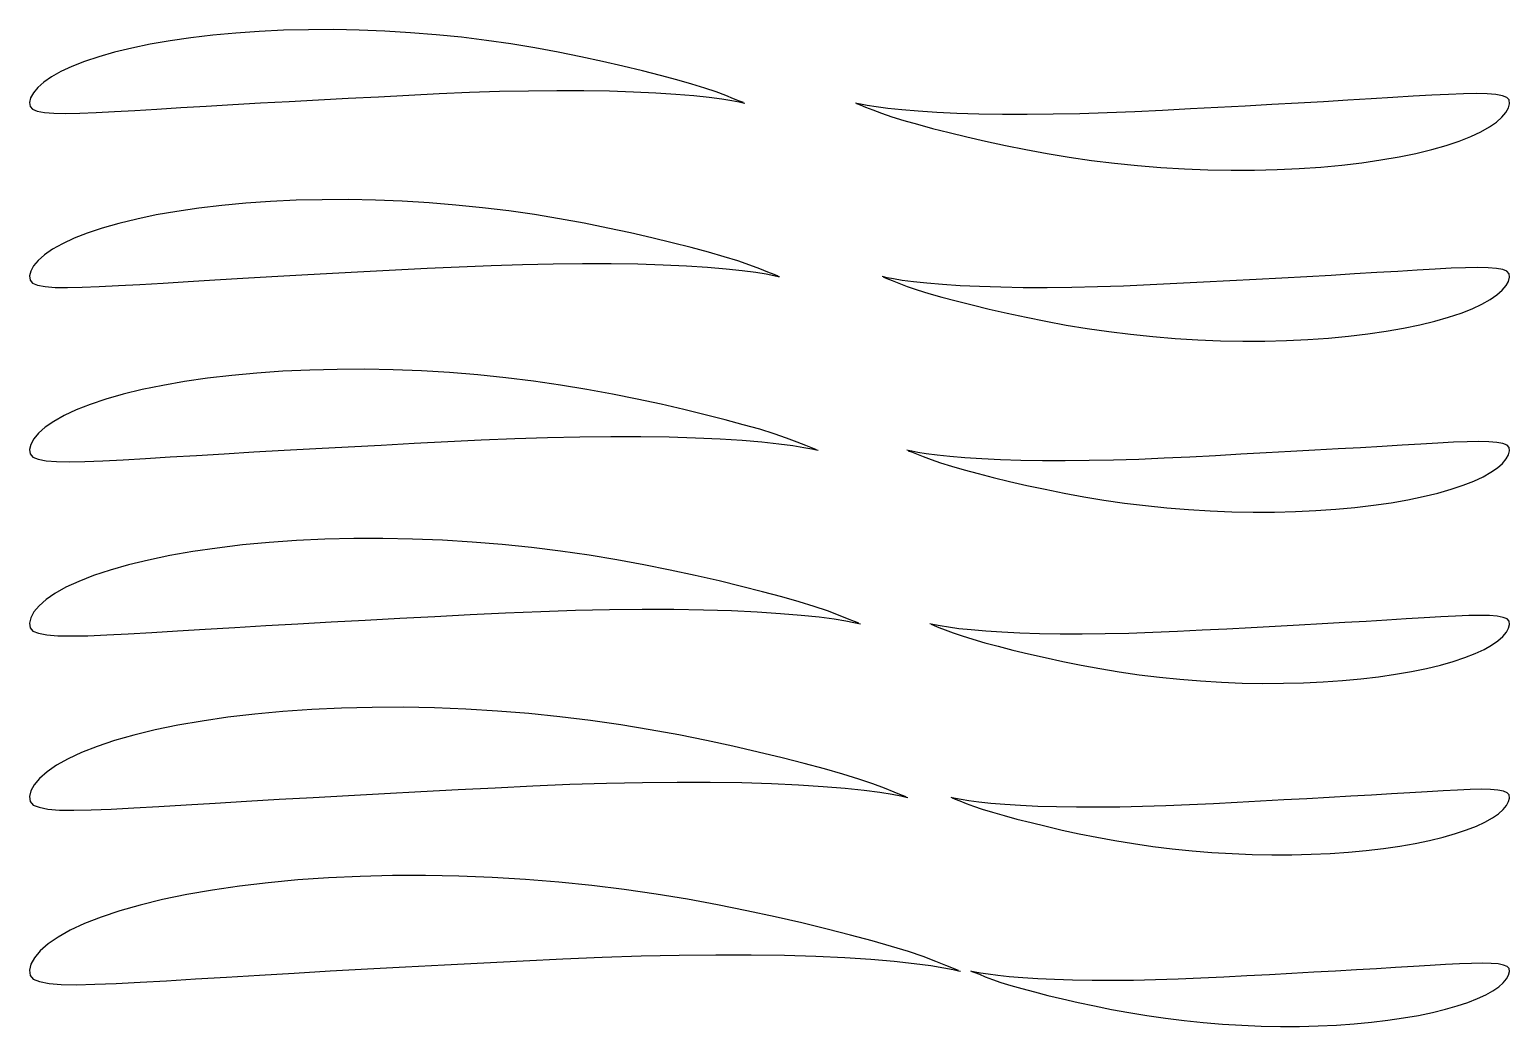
# Model space of a CAD drawing. Header units: metres. Extents: x 0 to 0.0778, y -0.0004 to 0.0688.
# Drawn here: x 0.02673 to 0.05103, y 0.01619 to 0.03255 of the extents above; entities that cross this region are included whole.
import ezdxf

# ---------------------------------------------------------------- set-up
doc = ezdxf.new("R2010")
doc.units = ezdxf.units.M

msp = doc.modelspace()

# ---------------------------------------------------------------- linework, layer by layer
at = {"color": 2}
for p, q in [((0.029034, 0.03237), (0.02871, 0.032314)), ((0.029377, 0.03242), (0.029034, 0.03237)), ((0.029737, 0.032463), (0.029377, 0.03242)), ((0.030112, 0.032498), (0.029737, 0.032463)), ((0.0305, 0.032525), (0.030112, 0.032498)), ((0.030899, 0.032543), (0.0305, 0.032525)), ((0.031307, 0.032553), (0.030899, 0.032543)), ((0.031721, 0.032554), (0.031307, 0.032553)), ((0.03214, 0.032546), (0.031721, 0.032554)), ((0.032561, 0.03253), (0.03214, 0.032546)), ((0.032983, 0.032504), (0.032561, 0.03253)), ((0.033403, 0.03247), (0.032983, 0.032504)), ((0.033819, 0.032428), (0.033403, 0.03247)), ((0.034229, 0.032377), (0.033819, 0.032428)), ((0.034632, 0.032319), (0.034229, 0.032377)), ((0.035025, 0.032255), (0.034632, 0.032319)), ((0.027865, 0.032109), (0.027631, 0.032031)), ((0.028124, 0.032182), (0.027865, 0.032109)), ((0.028406, 0.032251), (0.028124, 0.032182)), ((0.02871, 0.032314), (0.028406, 0.032251)), ((0.035407, 0.032184), (0.035025, 0.032255)), ((0.035777, 0.032109), (0.035407, 0.032184)), ((0.036133, 0.032032), (0.035777, 0.032109)), ((0.027241, 0.031865), (0.027087, 0.031778)), ((0.027423, 0.031949), (0.027241, 0.031865)), ((0.027631, 0.032031), (0.027423, 0.031949)), ((0.036471, 0.031955), (0.036133, 0.032032)), ((0.036789, 0.031878), (0.036471, 0.031955)), ((0.037085, 0.031803), (0.036789, 0.031878)), ((0.026862, 0.031603), (0.02679, 0.031517)), ((0.02696, 0.031691), (0.026862, 0.031603)), ((0.027087, 0.031778), (0.02696, 0.031691)), ((0.037356, 0.03173), (0.037085, 0.031803)), ((0.0376, 0.03166), (0.037356, 0.03173)), ((0.037815, 0.031594), (0.0376, 0.03166)), ((0.038001, 0.031531), (0.037815, 0.031594)), ((0.026745, 0.031436), (0.026728, 0.03136)), ((0.026728, 0.03136), (0.026735, 0.031294)), ((0.02679, 0.031517), (0.026745, 0.031436)), ((0.030064, 0.031324), (0.03052, 0.03135)), ((0.03052, 0.03135), (0.03099, 0.031376)), ((0.03099, 0.031376), (0.031471, 0.031401)), ((0.031471, 0.031401), (0.031961, 0.031427)), ((0.031961, 0.031427), (0.032456, 0.031453)), ((0.032456, 0.031453), (0.032954, 0.03148)), ((0.032954, 0.03148), (0.033454, 0.031504)), ((0.033454, 0.031504), (0.033952, 0.031525)), ((0.033952, 0.031525), (0.034442, 0.031541)), ((0.034442, 0.031541), (0.034922, 0.031551)), ((0.034922, 0.031551), (0.035385, 0.031555)), ((0.035385, 0.031555), (0.03583, 0.031554)), ((0.03583, 0.031554), (0.036251, 0.031548)), ((0.036251, 0.031548), (0.036646, 0.031535)), ((0.036646, 0.031535), (0.03701, 0.031518)), ((0.03701, 0.031518), (0.037339, 0.031497)), ((0.037339, 0.031497), (0.037632, 0.031473)), ((0.037632, 0.031473), (0.037885, 0.031446)), ((0.037885, 0.031446), (0.038095, 0.031418)), ((0.038157, 0.031471), (0.038001, 0.031531)), ((0.038095, 0.031418), (0.03826, 0.031391)), ((0.038286, 0.03142), (0.038157, 0.031471)), ((0.03826, 0.031391), (0.038376, 0.031369)), ((0.038384, 0.03138), (0.038286, 0.03142)), ((0.038376, 0.031369), (0.038446, 0.031354)), ((0.038447, 0.031356), (0.038384, 0.03138)), ((0.038446, 0.031354), (0.038469, 0.031349)), ((0.040308, 0.031344), (0.040287, 0.031349)), ((0.040372, 0.03133), (0.040308, 0.031344)), ((0.047557, 0.031347), (0.047127, 0.031324)), ((0.047974, 0.031371), (0.047557, 0.031347)), ((0.048374, 0.031395), (0.047974, 0.031371)), ((0.048754, 0.031418), (0.048374, 0.031395)), ((0.049112, 0.03144), (0.048754, 0.031418)), ((0.049446, 0.03146), (0.049112, 0.03144)), ((0.049751, 0.031477), (0.049446, 0.03146)), ((0.050028, 0.031491), (0.049751, 0.031477)), ((0.050272, 0.031501), (0.050028, 0.031491)), ((0.050483, 0.031505), (0.050272, 0.031501)), ((0.050659, 0.031502), (0.050483, 0.031505)), ((0.050801, 0.03149), (0.050659, 0.031502)), ((0.05091, 0.031469), (0.050801, 0.03149)), ((0.050983, 0.031441), (0.05091, 0.031469)), ((0.051019, 0.031399), (0.050983, 0.031441)), ((0.051025, 0.031338), (0.051019, 0.031399)), ((0.026735, 0.031294), (0.026774, 0.031248)), ((0.026774, 0.031248), (0.026854, 0.031217)), ((0.026854, 0.031217), (0.026973, 0.031194)), ((0.026973, 0.031194), (0.027128, 0.031181)), ((0.027128, 0.031181), (0.027321, 0.031177)), ((0.027321, 0.031177), (0.027551, 0.031182)), ((0.027551, 0.031182), (0.027819, 0.031192)), ((0.027819, 0.031192), (0.028121, 0.031208)), ((0.028121, 0.031208), (0.028455, 0.031227)), ((0.028455, 0.031227), (0.028819, 0.031249)), ((0.028819, 0.031249), (0.029211, 0.031273)), ((0.029211, 0.031273), (0.029627, 0.031298)), ((0.029627, 0.031298), (0.030064, 0.031324)), ((0.040307, 0.031342), (0.040365, 0.031319)), ((0.040365, 0.031319), (0.040455, 0.031283)), ((0.040479, 0.03131), (0.040372, 0.03133)), ((0.040455, 0.031283), (0.040572, 0.031236)), ((0.040629, 0.031285), (0.040479, 0.03131)), ((0.040572, 0.031236), (0.040716, 0.031182)), ((0.040821, 0.03126), (0.040629, 0.031285)), ((0.040716, 0.031182), (0.040885, 0.031124)), ((0.041052, 0.031235), (0.040821, 0.03126)), ((0.040885, 0.031124), (0.041082, 0.031064)), ((0.04132, 0.031213), (0.041052, 0.031235)), ((0.041622, 0.031193), (0.04132, 0.031213)), ((0.041955, 0.031178), (0.041622, 0.031193)), ((0.042316, 0.031167), (0.041955, 0.031178)), ((0.042701, 0.031161), (0.042316, 0.031167)), ((0.043107, 0.03116), (0.042701, 0.031161)), ((0.043532, 0.031164), (0.043107, 0.03116)), ((0.04397, 0.031173), (0.043532, 0.031164)), ((0.044419, 0.031187), (0.04397, 0.031173)), ((0.044874, 0.031206), (0.044419, 0.031187)), ((0.045331, 0.031229), (0.044874, 0.031206)), ((0.045787, 0.031253), (0.045331, 0.031229)), ((0.046239, 0.031277), (0.045787, 0.031253)), ((0.046687, 0.0313), (0.046239, 0.031277)), ((0.047127, 0.031324), (0.046687, 0.0313)), ((0.050813, 0.031035), (0.050903, 0.031115)), ((0.050903, 0.031115), (0.050969, 0.031194)), ((0.050969, 0.031194), (0.051009, 0.031269)), ((0.051009, 0.031269), (0.051025, 0.031338)), ((0.041082, 0.031064), (0.041305, 0.031)), ((0.041305, 0.031), (0.041553, 0.030933)), ((0.041553, 0.030933), (0.041824, 0.030864)), ((0.041824, 0.030864), (0.042115, 0.030794)), ((0.05039, 0.030799), (0.050556, 0.030876)), ((0.050556, 0.030876), (0.050697, 0.030956)), ((0.050697, 0.030956), (0.050813, 0.031035)), ((0.042115, 0.030794), (0.042424, 0.030723)), ((0.042424, 0.030723), (0.042749, 0.030653)), ((0.042749, 0.030653), (0.043087, 0.030585)), ((0.049749, 0.030586), (0.049985, 0.030653)), ((0.049985, 0.030653), (0.050199, 0.030725)), ((0.050199, 0.030725), (0.05039, 0.030799)), ((0.043087, 0.030585), (0.043437, 0.03052)), ((0.043437, 0.03052), (0.043796, 0.030461)), ((0.043796, 0.030461), (0.044165, 0.030408)), ((0.044165, 0.030408), (0.04454, 0.030362)), ((0.048602, 0.030368), (0.048916, 0.030414)), ((0.048916, 0.030414), (0.049213, 0.030466)), ((0.049213, 0.030466), (0.049491, 0.030523)), ((0.049491, 0.030523), (0.049749, 0.030586)), ((0.04454, 0.030362), (0.04492, 0.030323)), ((0.04492, 0.030323), (0.045304, 0.030292)), ((0.045304, 0.030292), (0.04569, 0.030268)), ((0.04569, 0.030268), (0.046076, 0.030253)), ((0.046076, 0.030253), (0.046459, 0.030246)), ((0.046459, 0.030246), (0.046838, 0.030247)), ((0.046838, 0.030247), (0.04721, 0.030256)), ((0.04721, 0.030256), (0.047575, 0.030273)), ((0.047575, 0.030273), (0.04793, 0.030297)), ((0.04793, 0.030297), (0.048273, 0.030329)), ((0.048273, 0.030329), (0.048602, 0.030368)), ((0.029884, 0.029668), (0.029507, 0.029623)), ((0.030278, 0.029704), (0.029884, 0.029668)), ((0.030685, 0.029732), (0.030278, 0.029704)), ((0.031103, 0.029752), (0.030685, 0.029732)), ((0.031531, 0.029762), (0.031103, 0.029752)), ((0.031965, 0.029763), (0.031531, 0.029762)), ((0.032405, 0.029755), (0.031965, 0.029763)), ((0.032847, 0.029738), (0.032405, 0.029755)), ((0.033289, 0.029711), (0.032847, 0.029738)), ((0.033729, 0.029675), (0.033289, 0.029711)), ((0.034166, 0.029631), (0.033729, 0.029675)), ((0.028488, 0.029445), (0.028192, 0.029373)), ((0.028807, 0.029511), (0.028488, 0.029445)), ((0.029147, 0.02957), (0.028807, 0.029511)), ((0.029507, 0.029623), (0.029147, 0.02957)), ((0.034596, 0.029578), (0.034166, 0.029631)), ((0.035018, 0.029517), (0.034596, 0.029578)), ((0.035431, 0.029449), (0.035018, 0.029517)), ((0.035831, 0.029375), (0.035431, 0.029449)), ((0.027675, 0.029214), (0.027457, 0.029129)), ((0.027921, 0.029296), (0.027675, 0.029214)), ((0.028192, 0.029373), (0.027921, 0.029296)), ((0.03622, 0.029296), (0.035831, 0.029375)), ((0.036592, 0.029216), (0.03622, 0.029296)), ((0.036947, 0.029135), (0.036592, 0.029216)), ((0.027105, 0.028949), (0.026972, 0.028858)), ((0.027267, 0.02904), (0.027105, 0.028949)), ((0.027457, 0.029129), (0.027267, 0.02904)), ((0.037281, 0.029054), (0.036947, 0.029135)), ((0.037591, 0.028975), (0.037281, 0.029054)), ((0.037875, 0.028899), (0.037591, 0.028975)), ((0.026793, 0.028675), (0.026746, 0.02859)), ((0.026868, 0.028766), (0.026793, 0.028675)), ((0.026972, 0.028858), (0.026868, 0.028766)), ((0.033783, 0.028662), (0.034305, 0.028684)), ((0.034305, 0.028684), (0.034819, 0.0287)), ((0.034819, 0.0287), (0.035322, 0.028711)), ((0.035322, 0.028711), (0.035808, 0.028716)), ((0.035808, 0.028716), (0.036275, 0.028714)), ((0.036275, 0.028714), (0.036717, 0.028707)), ((0.036717, 0.028707), (0.03713, 0.028695)), ((0.03713, 0.028695), (0.037512, 0.028677)), ((0.037512, 0.028677), (0.037858, 0.028655)), ((0.038131, 0.028826), (0.037875, 0.028899)), ((0.038357, 0.028756), (0.038131, 0.028826)), ((0.038551, 0.02869), (0.038357, 0.028756)), ((0.038716, 0.028628), (0.038551, 0.02869)), ((0.026746, 0.02859), (0.026728, 0.02851)), ((0.026728, 0.02851), (0.026735, 0.028441)), ((0.026735, 0.028441), (0.026776, 0.028393)), ((0.029332, 0.028419), (0.029769, 0.028446)), ((0.029769, 0.028446), (0.030227, 0.028473)), ((0.030227, 0.028473), (0.030705, 0.0285)), ((0.030705, 0.0285), (0.031198, 0.028527)), ((0.031198, 0.028527), (0.031703, 0.028554)), ((0.031703, 0.028554), (0.032217, 0.028581)), ((0.032217, 0.028581), (0.032736, 0.028609)), ((0.032736, 0.028609), (0.033258, 0.028636)), ((0.033258, 0.028636), (0.033783, 0.028662)), ((0.037858, 0.028655), (0.038165, 0.028629)), ((0.038165, 0.028629), (0.03843, 0.028601)), ((0.03843, 0.028601), (0.038651, 0.028571)), ((0.038651, 0.028571), (0.038823, 0.028543)), ((0.038851, 0.028573), (0.038716, 0.028628)), ((0.038823, 0.028543), (0.038946, 0.02852)), ((0.038954, 0.028532), (0.038851, 0.028573)), ((0.038946, 0.02852), (0.039019, 0.028504)), ((0.03902, 0.028507), (0.038954, 0.028532)), ((0.039019, 0.028504), (0.039043, 0.028499)), ((0.040748, 0.028494), (0.040728, 0.028499)), ((0.040747, 0.028492), (0.040803, 0.028471)), ((0.040809, 0.028481), (0.040748, 0.028494)), ((0.040803, 0.028471), (0.040889, 0.028436)), ((0.040912, 0.028462), (0.040809, 0.028481)), ((0.040889, 0.028436), (0.041001, 0.028391)), ((0.041056, 0.028438), (0.040912, 0.028462)), ((0.04124, 0.028413), (0.041056, 0.028438)), ((0.046436, 0.02843), (0.046002, 0.028407)), ((0.046865, 0.028452), (0.046436, 0.02843)), ((0.047287, 0.028475), (0.046865, 0.028452)), ((0.0477, 0.028498), (0.047287, 0.028475)), ((0.048099, 0.02852), (0.0477, 0.028498)), ((0.048483, 0.028543), (0.048099, 0.02852)), ((0.048848, 0.028565), (0.048483, 0.028543)), ((0.049191, 0.028586), (0.048848, 0.028565)), ((0.049511, 0.028605), (0.049191, 0.028586)), ((0.049804, 0.028622), (0.049511, 0.028605)), ((0.050069, 0.028636), (0.049804, 0.028622)), ((0.050303, 0.028645), (0.050069, 0.028636)), ((0.050505, 0.028649), (0.050303, 0.028645)), ((0.050674, 0.028646), (0.050505, 0.028649)), ((0.050811, 0.028634), (0.050674, 0.028646)), ((0.050915, 0.028614), (0.050811, 0.028634)), ((0.050985, 0.028587), (0.050915, 0.028614)), ((0.051019, 0.028547), (0.050985, 0.028587)), ((0.05101, 0.028422), (0.051025, 0.028489)), ((0.051025, 0.028489), (0.051019, 0.028547)), ((0.026776, 0.028393), (0.02686, 0.028361)), ((0.02686, 0.028361), (0.026985, 0.028337)), ((0.026985, 0.028337), (0.027147, 0.028323)), ((0.027147, 0.028323), (0.02735, 0.028319)), ((0.02735, 0.028319), (0.027592, 0.028324)), ((0.027592, 0.028324), (0.027872, 0.028335)), ((0.027872, 0.028335), (0.028189, 0.028351)), ((0.028189, 0.028351), (0.028539, 0.028371)), ((0.028539, 0.028371), (0.028922, 0.028394)), ((0.028922, 0.028394), (0.029332, 0.028419)), ((0.041001, 0.028391), (0.041139, 0.028339)), ((0.041139, 0.028339), (0.041302, 0.028283)), ((0.041462, 0.02839), (0.04124, 0.028413)), ((0.041302, 0.028283), (0.04149, 0.028225)), ((0.041719, 0.028368), (0.041462, 0.02839)), ((0.04149, 0.028225), (0.041704, 0.028164)), ((0.042008, 0.02835), (0.041719, 0.028368)), ((0.042327, 0.028335), (0.042008, 0.02835)), ((0.042673, 0.028324), (0.042327, 0.028335)), ((0.043043, 0.028318), (0.042673, 0.028324)), ((0.043433, 0.028317), (0.043043, 0.028318)), ((0.043839, 0.028321), (0.043433, 0.028317)), ((0.04426, 0.02833), (0.043839, 0.028321)), ((0.04469, 0.028344), (0.04426, 0.02833)), ((0.045126, 0.028362), (0.04469, 0.028344)), ((0.045565, 0.028384), (0.045126, 0.028362)), ((0.046002, 0.028407), (0.045565, 0.028384)), ((0.05071, 0.028122), (0.050821, 0.028198)), ((0.050821, 0.028198), (0.050908, 0.028275)), ((0.050908, 0.028275), (0.050971, 0.028351)), ((0.050971, 0.028351), (0.05101, 0.028422)), ((0.041704, 0.028164), (0.041942, 0.0281)), ((0.041942, 0.0281), (0.042202, 0.028034)), ((0.042202, 0.028034), (0.042481, 0.027967)), ((0.042481, 0.027967), (0.042777, 0.027899)), ((0.050233, 0.0279), (0.050416, 0.027972)), ((0.050416, 0.027972), (0.050575, 0.028046)), ((0.050575, 0.028046), (0.05071, 0.028122)), ((0.042777, 0.027899), (0.043089, 0.027832)), ((0.043089, 0.027832), (0.043413, 0.027766)), ((0.043413, 0.027766), (0.043749, 0.027704)), ((0.043749, 0.027704), (0.044093, 0.027647)), ((0.049287, 0.027652), (0.049554, 0.027707)), ((0.049554, 0.027707), (0.049801, 0.027768)), ((0.049801, 0.027768), (0.050028, 0.027832)), ((0.050028, 0.027832), (0.050233, 0.0279)), ((0.044093, 0.027647), (0.044446, 0.027597)), ((0.044446, 0.027597), (0.044806, 0.027552)), ((0.044806, 0.027552), (0.045171, 0.027515)), ((0.045171, 0.027515), (0.045539, 0.027485)), ((0.045539, 0.027485), (0.045909, 0.027463)), ((0.045909, 0.027463), (0.046279, 0.027448)), ((0.047367, 0.027451), (0.047717, 0.027467)), ((0.047717, 0.027467), (0.048057, 0.027491)), ((0.048057, 0.027491), (0.048386, 0.027521)), ((0.048386, 0.027521), (0.048702, 0.027559)), ((0.048702, 0.027559), (0.049003, 0.027603)), ((0.049003, 0.027603), (0.049287, 0.027652)), ((0.046279, 0.027448), (0.046646, 0.027441)), ((0.046646, 0.027441), (0.047009, 0.027442)), ((0.047009, 0.027442), (0.047367, 0.027451)), ((0.031777, 0.026977), (0.031327, 0.026966)), ((0.032234, 0.026978), (0.031777, 0.026977)), ((0.032695, 0.02697), (0.032234, 0.026978)), ((0.029271, 0.026775), (0.028913, 0.026713)), ((0.029649, 0.026831), (0.029271, 0.026775)), ((0.030046, 0.026878), (0.029649, 0.026831)), ((0.03046, 0.026916), (0.030046, 0.026878)), ((0.030887, 0.026946), (0.03046, 0.026916)), ((0.031327, 0.026966), (0.030887, 0.026946)), ((0.03316, 0.026951), (0.032695, 0.02697)), ((0.033625, 0.026923), (0.03316, 0.026951)), ((0.034088, 0.026885), (0.033625, 0.026923)), ((0.034547, 0.026839), (0.034088, 0.026885)), ((0.034999, 0.026783), (0.034547, 0.026839)), ((0.035443, 0.026719), (0.034999, 0.026783)), ((0.027982, 0.026487), (0.027724, 0.026401)), ((0.028267, 0.026568), (0.027982, 0.026487)), ((0.028578, 0.026644), (0.028267, 0.026568)), ((0.028913, 0.026713), (0.028578, 0.026644)), ((0.035877, 0.026648), (0.035443, 0.026719)), ((0.036298, 0.02657), (0.035877, 0.026648)), ((0.036706, 0.026487), (0.036298, 0.02657)), ((0.037098, 0.026403), (0.036706, 0.026487)), ((0.027494, 0.026311), (0.027294, 0.026218)), ((0.027724, 0.026401), (0.027494, 0.026311)), ((0.037471, 0.026318), (0.037098, 0.026403)), ((0.037821, 0.026233), (0.037471, 0.026318)), ((0.026984, 0.026026), (0.026875, 0.02593)), ((0.027124, 0.026123), (0.026984, 0.026026)), ((0.027294, 0.026218), (0.027124, 0.026123)), ((0.038148, 0.02615), (0.037821, 0.026233)), ((0.038446, 0.026069), (0.038148, 0.02615)), ((0.038716, 0.025993), (0.038446, 0.026069)), ((0.026796, 0.025835), (0.026747, 0.025745)), ((0.026875, 0.02593), (0.026796, 0.025835)), ((0.032498, 0.025735), (0.033044, 0.025764)), ((0.033044, 0.025764), (0.033593, 0.025793)), ((0.033593, 0.025793), (0.034144, 0.025821)), ((0.034144, 0.025821), (0.034693, 0.025844)), ((0.034693, 0.025844), (0.035234, 0.025861)), ((0.035234, 0.025861), (0.035762, 0.025872)), ((0.035762, 0.025872), (0.036274, 0.025877)), ((0.036274, 0.025877), (0.036764, 0.025876)), ((0.036764, 0.025876), (0.037228, 0.025868)), ((0.037228, 0.025868), (0.037663, 0.025855)), ((0.037663, 0.025855), (0.038065, 0.025836)), ((0.038065, 0.025836), (0.038428, 0.025813)), ((0.038428, 0.025813), (0.038751, 0.025786)), ((0.038953, 0.02592), (0.038716, 0.025993)), ((0.038751, 0.025786), (0.03903, 0.025756)), ((0.039157, 0.02585), (0.038953, 0.02592)), ((0.03903, 0.025756), (0.039262, 0.025725)), ((0.03933, 0.025784), (0.039157, 0.02585)), ((0.039472, 0.025727), (0.03933, 0.025784)), ((0.049852, 0.025767), (0.04957, 0.025751)), ((0.050106, 0.02578), (0.049852, 0.025767)), ((0.050332, 0.025789), (0.050106, 0.02578)), ((0.050526, 0.025793), (0.050332, 0.025789)), ((0.050688, 0.02579), (0.050526, 0.025793)), ((0.050819, 0.025779), (0.050688, 0.02579)), ((0.050919, 0.02576), (0.050819, 0.025779)), ((0.050987, 0.025734), (0.050919, 0.02576)), ((0.026747, 0.025745), (0.026728, 0.025661)), ((0.026728, 0.025661), (0.026735, 0.025588)), ((0.026735, 0.025588), (0.026779, 0.025538)), ((0.026779, 0.025538), (0.026867, 0.025504)), ((0.028264, 0.025494), (0.028632, 0.025515)), ((0.028632, 0.025515), (0.029034, 0.025539)), ((0.029034, 0.025539), (0.029466, 0.025565)), ((0.029466, 0.025565), (0.029925, 0.025593)), ((0.029925, 0.025593), (0.030407, 0.025622)), ((0.030407, 0.025622), (0.030909, 0.02565)), ((0.030909, 0.02565), (0.031427, 0.025679)), ((0.031427, 0.025679), (0.031958, 0.025707)), ((0.031958, 0.025707), (0.032498, 0.025735)), ((0.039262, 0.025725), (0.039443, 0.025696)), ((0.039443, 0.025696), (0.039572, 0.025671)), ((0.03958, 0.025684), (0.039472, 0.025727)), ((0.039572, 0.025671), (0.039649, 0.025655)), ((0.03965, 0.025657), (0.03958, 0.025684)), ((0.039649, 0.025655), (0.039674, 0.025649)), ((0.041154, 0.025644), (0.041134, 0.025649)), ((0.041153, 0.025642), (0.041206, 0.025622)), ((0.041213, 0.025632), (0.041154, 0.025644)), ((0.041206, 0.025622), (0.041289, 0.025589)), ((0.041311, 0.025613), (0.041213, 0.025632)), ((0.041289, 0.025589), (0.041397, 0.025545)), ((0.04145, 0.02559), (0.041311, 0.025613)), ((0.041397, 0.025545), (0.041529, 0.025495)), ((0.041627, 0.025567), (0.04145, 0.02559)), ((0.04184, 0.025544), (0.041627, 0.025567)), ((0.042086, 0.025524), (0.04184, 0.025544)), ((0.042364, 0.025506), (0.042086, 0.025524)), ((0.045359, 0.025518), (0.04494, 0.0255)), ((0.04578, 0.025538), (0.045359, 0.025518)), ((0.0462, 0.02556), (0.04578, 0.025538)), ((0.046617, 0.025583), (0.0462, 0.02556)), ((0.047029, 0.025604), (0.046617, 0.025583)), ((0.047435, 0.025626), (0.047029, 0.025604)), ((0.047831, 0.025648), (0.047435, 0.025626)), ((0.048215, 0.02567), (0.047831, 0.025648)), ((0.048583, 0.025691), (0.048215, 0.02567)), ((0.048934, 0.025713), (0.048583, 0.025691)), ((0.049263, 0.025733), (0.048934, 0.025713)), ((0.04957, 0.025751), (0.049263, 0.025733)), ((0.050973, 0.025507), (0.051011, 0.025576)), ((0.05102, 0.025695), (0.050987, 0.025734)), ((0.051011, 0.025576), (0.051025, 0.02564)), ((0.051025, 0.02564), (0.05102, 0.025695)), ((0.026867, 0.025504), (0.026998, 0.025478)), ((0.026998, 0.025478), (0.027169, 0.025464)), ((0.027169, 0.025464), (0.027381, 0.02546)), ((0.027381, 0.02546), (0.027636, 0.025465)), ((0.027636, 0.025465), (0.027931, 0.025477)), ((0.027931, 0.025477), (0.028264, 0.025494)), ((0.041529, 0.025495), (0.041686, 0.025442)), ((0.041686, 0.025442), (0.041867, 0.025386)), ((0.041867, 0.025386), (0.042073, 0.025328)), ((0.042073, 0.025328), (0.042301, 0.025266)), ((0.042671, 0.025491), (0.042364, 0.025506)), ((0.043003, 0.025481), (0.042671, 0.025491)), ((0.043358, 0.025476), (0.043003, 0.025481)), ((0.043732, 0.025475), (0.043358, 0.025476)), ((0.044123, 0.025479), (0.043732, 0.025475)), ((0.044527, 0.025487), (0.044123, 0.025479)), ((0.04494, 0.0255), (0.044527, 0.025487)), ((0.050593, 0.025214), (0.050723, 0.025287)), ((0.050723, 0.025287), (0.050829, 0.02536)), ((0.050829, 0.02536), (0.050913, 0.025434)), ((0.050913, 0.025434), (0.050973, 0.025507)), ((0.042301, 0.025266), (0.04255, 0.025203)), ((0.04255, 0.025203), (0.042818, 0.025138)), ((0.042818, 0.025138), (0.043103, 0.025073)), ((0.043103, 0.025073), (0.043402, 0.025008)), ((0.050067, 0.025009), (0.050265, 0.025074)), ((0.050265, 0.025074), (0.05044, 0.025143)), ((0.05044, 0.025143), (0.050593, 0.025214)), ((0.043402, 0.025008), (0.043714, 0.024945)), ((0.043714, 0.024945), (0.044036, 0.024886)), ((0.044036, 0.024886), (0.044367, 0.024831)), ((0.044367, 0.024831), (0.044706, 0.024782)), ((0.048793, 0.024746), (0.049082, 0.024788)), ((0.049082, 0.024788), (0.049356, 0.024836)), ((0.049356, 0.024836), (0.049612, 0.024889)), ((0.049612, 0.024889), (0.049849, 0.024947)), ((0.049849, 0.024947), (0.050067, 0.025009)), ((0.044706, 0.024782), (0.045052, 0.02474)), ((0.045052, 0.02474), (0.045402, 0.024704)), ((0.045402, 0.024704), (0.045756, 0.024675)), ((0.045756, 0.024675), (0.046111, 0.024654)), ((0.046111, 0.024654), (0.046466, 0.02464)), ((0.046466, 0.02464), (0.046819, 0.024633)), ((0.046819, 0.024633), (0.047168, 0.024634)), ((0.047168, 0.024634), (0.047511, 0.024642)), ((0.047511, 0.024642), (0.047847, 0.024658)), ((0.047847, 0.024658), (0.048174, 0.024681)), ((0.048174, 0.024681), (0.04849, 0.02471)), ((0.04849, 0.02471), (0.048793, 0.024746)), ((0.030225, 0.024094), (0.029807, 0.024044)), ((0.030661, 0.024134), (0.030225, 0.024094)), ((0.031112, 0.024166), (0.030661, 0.024134)), ((0.031575, 0.024187), (0.031112, 0.024166)), ((0.032049, 0.024199), (0.031575, 0.024187)), ((0.03253, 0.0242), (0.032049, 0.024199)), ((0.033017, 0.024191), (0.03253, 0.0242)), ((0.033507, 0.024171), (0.033017, 0.024191)), ((0.033997, 0.024142), (0.033507, 0.024171)), ((0.034485, 0.024102), (0.033997, 0.024142)), ((0.034968, 0.024053), (0.034485, 0.024102)), ((0.028678, 0.023847), (0.02835, 0.023768)), ((0.029031, 0.023921), (0.028678, 0.023847)), ((0.029408, 0.023986), (0.029031, 0.023921)), ((0.029807, 0.024044), (0.029408, 0.023986)), ((0.035445, 0.023994), (0.034968, 0.024053)), ((0.035913, 0.023927), (0.035445, 0.023994)), ((0.03637, 0.023852), (0.035913, 0.023927)), ((0.036814, 0.02377), (0.03637, 0.023852)), ((0.027777, 0.023592), (0.027535, 0.023497)), ((0.028049, 0.023682), (0.027777, 0.023592)), ((0.02835, 0.023768), (0.028049, 0.023682)), ((0.037244, 0.023683), (0.036814, 0.02377)), ((0.037657, 0.023594), (0.037244, 0.023683)), ((0.03805, 0.023504), (0.037657, 0.023594)), ((0.027325, 0.023399), (0.027145, 0.023298)), ((0.027535, 0.023497), (0.027325, 0.023399)), ((0.038419, 0.023414), (0.03805, 0.023504)), ((0.038763, 0.023327), (0.038419, 0.023414)), ((0.039078, 0.023242), (0.038763, 0.023327)), ((0.026883, 0.023095), (0.0268, 0.022995)), ((0.026998, 0.023197), (0.026883, 0.023095)), ((0.027145, 0.023298), (0.026998, 0.023197)), ((0.039362, 0.023161), (0.039078, 0.023242)), ((0.039612, 0.023084), (0.039362, 0.023161)), ((0.039827, 0.023011), (0.039612, 0.023084)), ((0.026748, 0.0229), (0.026728, 0.022812)), ((0.0268, 0.022995), (0.026748, 0.0229)), ((0.031681, 0.022831), (0.03224, 0.02286)), ((0.03224, 0.02286), (0.032809, 0.02289)), ((0.032809, 0.02289), (0.033384, 0.022921)), ((0.033384, 0.022921), (0.033963, 0.022951)), ((0.033963, 0.022951), (0.034544, 0.02298)), ((0.034544, 0.02298), (0.035122, 0.023004)), ((0.035122, 0.023004), (0.035692, 0.023022)), ((0.035692, 0.023022), (0.036249, 0.023034)), ((0.036249, 0.023034), (0.036788, 0.023039)), ((0.036788, 0.023039), (0.037305, 0.023038)), ((0.037305, 0.023038), (0.037794, 0.02303)), ((0.037794, 0.02303), (0.038253, 0.023016)), ((0.038253, 0.023016), (0.038675, 0.022996)), ((0.038675, 0.022996), (0.039059, 0.022972)), ((0.039059, 0.022972), (0.039399, 0.022943)), ((0.039399, 0.022943), (0.039693, 0.022912)), ((0.039693, 0.022912), (0.039937, 0.02288)), ((0.040009, 0.022942), (0.039827, 0.023011)), ((0.039937, 0.02288), (0.040128, 0.022848)), ((0.040159, 0.022882), (0.040009, 0.022942)), ((0.040128, 0.022848), (0.040264, 0.022822)), ((0.040273, 0.022836), (0.040159, 0.022882)), ((0.048676, 0.02284), (0.048322, 0.022819)), ((0.049013, 0.02286), (0.048676, 0.02284)), ((0.04933, 0.02288), (0.049013, 0.02286)), ((0.049626, 0.022897), (0.04933, 0.02288)), ((0.049897, 0.022913), (0.049626, 0.022897)), ((0.050141, 0.022925), (0.049897, 0.022913)), ((0.050358, 0.022934), (0.050141, 0.022925)), ((0.050545, 0.022938), (0.050358, 0.022934)), ((0.050701, 0.022935), (0.050545, 0.022938)), ((0.050827, 0.022924), (0.050701, 0.022935)), ((0.050923, 0.022905), (0.050827, 0.022924)), ((0.050988, 0.022881), (0.050923, 0.022905)), ((0.05102, 0.022843), (0.050988, 0.022881)), ((0.051025, 0.02279), (0.05102, 0.022843)), ((0.026728, 0.022812), (0.026736, 0.022735)), ((0.026736, 0.022735), (0.026781, 0.022682)), ((0.026781, 0.022682), (0.026875, 0.022646)), ((0.026875, 0.022646), (0.027012, 0.022619)), ((0.027012, 0.022619), (0.027193, 0.022604)), ((0.027193, 0.022604), (0.027417, 0.0226)), ((0.027417, 0.0226), (0.027685, 0.022605)), ((0.027685, 0.022605), (0.027995, 0.022618)), ((0.027995, 0.022618), (0.028346, 0.022636)), ((0.028346, 0.022636), (0.028735, 0.022658)), ((0.028735, 0.022658), (0.029158, 0.022683)), ((0.029158, 0.022683), (0.029613, 0.022711)), ((0.029613, 0.022711), (0.030097, 0.02274)), ((0.030097, 0.02274), (0.030605, 0.02277)), ((0.030605, 0.02277), (0.031134, 0.022801)), ((0.031134, 0.022801), (0.031681, 0.022831)), ((0.040264, 0.022822), (0.040345, 0.022805)), ((0.040346, 0.022808), (0.040273, 0.022836)), ((0.040345, 0.022805), (0.040372, 0.022799)), ((0.041529, 0.022795), (0.041511, 0.022799)), ((0.041586, 0.022783), (0.041529, 0.022795)), ((0.041529, 0.022793), (0.04158, 0.022773)), ((0.04158, 0.022773), (0.041659, 0.022741)), ((0.04168, 0.022765), (0.041586, 0.022783)), ((0.041659, 0.022741), (0.041763, 0.022699)), ((0.041814, 0.022743), (0.04168, 0.022765)), ((0.041763, 0.022699), (0.041891, 0.022651)), ((0.041984, 0.02272), (0.041814, 0.022743)), ((0.041891, 0.022651), (0.042041, 0.0226)), ((0.042189, 0.022699), (0.041984, 0.02272)), ((0.042041, 0.0226), (0.042215, 0.022546)), ((0.042426, 0.022679), (0.042189, 0.022699)), ((0.042694, 0.022661), (0.042426, 0.022679)), ((0.042988, 0.022648), (0.042694, 0.022661)), ((0.043308, 0.022638), (0.042988, 0.022648)), ((0.04365, 0.022632), (0.043308, 0.022638)), ((0.04401, 0.022631), (0.04365, 0.022632)), ((0.044386, 0.022635), (0.04401, 0.022631)), ((0.044774, 0.022643), (0.044386, 0.022635)), ((0.045171, 0.022656), (0.044774, 0.022643)), ((0.045575, 0.022673), (0.045171, 0.022656)), ((0.04598, 0.022693), (0.045575, 0.022673)), ((0.046384, 0.022714), (0.04598, 0.022693)), ((0.046785, 0.022735), (0.046384, 0.022714)), ((0.047181, 0.022756), (0.046785, 0.022735)), ((0.047571, 0.022777), (0.047181, 0.022756)), ((0.047953, 0.022798), (0.047571, 0.022777)), ((0.048322, 0.022819), (0.047953, 0.022798)), ((0.050917, 0.022592), (0.050975, 0.022662)), ((0.050975, 0.022662), (0.051011, 0.022728)), ((0.051011, 0.022728), (0.051025, 0.02279)), ((0.042215, 0.022546), (0.042413, 0.02249)), ((0.042413, 0.02249), (0.042633, 0.022431)), ((0.042633, 0.022431), (0.042872, 0.02237)), ((0.042872, 0.02237), (0.04313, 0.022308)), ((0.050462, 0.022312), (0.050609, 0.02238)), ((0.050609, 0.02238), (0.050734, 0.022451)), ((0.050734, 0.022451), (0.050837, 0.022522)), ((0.050837, 0.022522), (0.050917, 0.022592)), ((0.04313, 0.022308), (0.043404, 0.022245)), ((0.043404, 0.022245), (0.043692, 0.022183)), ((0.043692, 0.022183), (0.043992, 0.022122)), ((0.043992, 0.022122), (0.044302, 0.022065)), ((0.049666, 0.022068), (0.049894, 0.022123)), ((0.049894, 0.022123), (0.050104, 0.022183)), ((0.050104, 0.022183), (0.050293, 0.022246)), ((0.050293, 0.022246), (0.050462, 0.022312)), ((0.044302, 0.022065), (0.04462, 0.022012)), ((0.04462, 0.022012), (0.044946, 0.021965)), ((0.044946, 0.021965), (0.045279, 0.021925)), ((0.045279, 0.021925), (0.045616, 0.02189)), ((0.045616, 0.02189), (0.045956, 0.021863)), ((0.047968, 0.021846), (0.048283, 0.021868)), ((0.048283, 0.021868), (0.048587, 0.021896)), ((0.048587, 0.021896), (0.048878, 0.021931)), ((0.048878, 0.021931), (0.049156, 0.021971)), ((0.049156, 0.021971), (0.049419, 0.022017)), ((0.049419, 0.022017), (0.049666, 0.022068)), ((0.045956, 0.021863), (0.046298, 0.021842)), ((0.046298, 0.021842), (0.04664, 0.021828)), ((0.04664, 0.021828), (0.046979, 0.021822)), ((0.046979, 0.021822), (0.047315, 0.021823)), ((0.047315, 0.021823), (0.047645, 0.021831)), ((0.047645, 0.021831), (0.047968, 0.021846)), ((0.03136, 0.021393), (0.030884, 0.02136)), ((0.03185, 0.021416), (0.03136, 0.021393)), ((0.032351, 0.021428), (0.03185, 0.021416)), ((0.03286, 0.02143), (0.032351, 0.021428)), ((0.033374, 0.02142), (0.03286, 0.02143)), ((0.033892, 0.0214), (0.033374, 0.02142)), ((0.034409, 0.021368), (0.033892, 0.0214)), ((0.02956, 0.021204), (0.029162, 0.021134)), ((0.029982, 0.021265), (0.02956, 0.021204)), ((0.030424, 0.021318), (0.029982, 0.021265)), ((0.030884, 0.02136), (0.030424, 0.021318)), ((0.034925, 0.021326), (0.034409, 0.021368)), ((0.035436, 0.021274), (0.034925, 0.021326)), ((0.03594, 0.021212), (0.035436, 0.021274)), ((0.036434, 0.021141), (0.03594, 0.021212)), ((0.036917, 0.021062), (0.036434, 0.021141)), ((0.028442, 0.020973), (0.028124, 0.020882)), ((0.028788, 0.021057), (0.028442, 0.020973)), ((0.029162, 0.021134), (0.028788, 0.021057)), ((0.037386, 0.020975), (0.036917, 0.021062)), ((0.037841, 0.020883), (0.037386, 0.020975)), ((0.027581, 0.020687), (0.027359, 0.020583)), ((0.027837, 0.020787), (0.027581, 0.020687)), ((0.028124, 0.020882), (0.027837, 0.020787)), ((0.038277, 0.020789), (0.037841, 0.020883)), ((0.038692, 0.020694), (0.038277, 0.020789)), ((0.039083, 0.020599), (0.038692, 0.020694)), ((0.027169, 0.020477), (0.027014, 0.02037)), ((0.027359, 0.020583), (0.027169, 0.020477)), ((0.039446, 0.020507), (0.039083, 0.020599)), ((0.039779, 0.020417), (0.039446, 0.020507)), ((0.040079, 0.020332), (0.039779, 0.020417)), ((0.026892, 0.020262), (0.026804, 0.020156)), ((0.027014, 0.02037), (0.026892, 0.020262)), ((0.035599, 0.020166), (0.036201, 0.020185)), ((0.036201, 0.020185), (0.03679, 0.020197)), ((0.03679, 0.020197), (0.037359, 0.020203)), ((0.037359, 0.020203), (0.037905, 0.020202)), ((0.037905, 0.020202), (0.038423, 0.020193)), ((0.038423, 0.020193), (0.038907, 0.020179)), ((0.038907, 0.020179), (0.039354, 0.020158)), ((0.040343, 0.020251), (0.040079, 0.020332)), ((0.040571, 0.020173), (0.040343, 0.020251)), ((0.040763, 0.0201), (0.040571, 0.020173)), ((0.026749, 0.020056), (0.026728, 0.019963)), ((0.026728, 0.019963), (0.026736, 0.019882)), ((0.026804, 0.020156), (0.026749, 0.020056)), ((0.030825, 0.019919), (0.031384, 0.019951)), ((0.031384, 0.019951), (0.031962, 0.019983)), ((0.031962, 0.019983), (0.032553, 0.020014)), ((0.032553, 0.020014), (0.033154, 0.020046)), ((0.033154, 0.020046), (0.033762, 0.020078)), ((0.033762, 0.020078), (0.034374, 0.02011)), ((0.034374, 0.02011), (0.034988, 0.02014)), ((0.034988, 0.02014), (0.035599, 0.020166)), ((0.039354, 0.020158), (0.039759, 0.020132)), ((0.039759, 0.020132), (0.040119, 0.020101)), ((0.040119, 0.020101), (0.040429, 0.020068)), ((0.040429, 0.020068), (0.040687, 0.020034)), ((0.040687, 0.020034), (0.040889, 0.020001)), ((0.040921, 0.020037), (0.040763, 0.0201)), ((0.040889, 0.020001), (0.041032, 0.019974)), ((0.041042, 0.019988), (0.040921, 0.020037)), ((0.041032, 0.019974), (0.041118, 0.019956)), ((0.041119, 0.019959), (0.041042, 0.019988)), ((0.041118, 0.019956), (0.041146, 0.019949)), ((0.041878, 0.019945), (0.041859, 0.019949)), ((0.041877, 0.019943), (0.041926, 0.019924)), ((0.041932, 0.019934), (0.041878, 0.019945)), ((0.041926, 0.019924), (0.042003, 0.019893)), ((0.042023, 0.019916), (0.041932, 0.019934)), ((0.047698, 0.019928), (0.047322, 0.019908)), ((0.048065, 0.019948), (0.047698, 0.019928)), ((0.048421, 0.019968), (0.048065, 0.019948)), ((0.048762, 0.019989), (0.048421, 0.019968)), ((0.049087, 0.020008), (0.048762, 0.019989)), ((0.049393, 0.020027), (0.049087, 0.020008)), ((0.049677, 0.020044), (0.049393, 0.020027)), ((0.049938, 0.020059), (0.049677, 0.020044)), ((0.050174, 0.020071), (0.049938, 0.020059)), ((0.050383, 0.020079), (0.050174, 0.020071)), ((0.050563, 0.020083), (0.050383, 0.020079)), ((0.050713, 0.02008), (0.050563, 0.020083)), ((0.050834, 0.02007), (0.050713, 0.02008)), ((0.050927, 0.020052), (0.050834, 0.02007)), ((0.050989, 0.020028), (0.050927, 0.020052)), ((0.05102, 0.019992), (0.050989, 0.020028)), ((0.051012, 0.019881), (0.051025, 0.01994)), ((0.051025, 0.01994), (0.05102, 0.019992)), ((0.026736, 0.019882), (0.026784, 0.019825)), ((0.026784, 0.019825), (0.026883, 0.019788)), ((0.026883, 0.019788), (0.027029, 0.019759)), ((0.027029, 0.019759), (0.027219, 0.019743)), ((0.027219, 0.019743), (0.027456, 0.019739)), ((0.027456, 0.019739), (0.027739, 0.019744)), ((0.027739, 0.019744), (0.028067, 0.019757)), ((0.028067, 0.019757), (0.028438, 0.019777)), ((0.028438, 0.019777), (0.028849, 0.0198)), ((0.028849, 0.0198), (0.029296, 0.019827)), ((0.029296, 0.019827), (0.029777, 0.019856)), ((0.029777, 0.019856), (0.030288, 0.019887)), ((0.030288, 0.019887), (0.030825, 0.019919)), ((0.042003, 0.019893), (0.042103, 0.019853)), ((0.042151, 0.019895), (0.042023, 0.019916)), ((0.042103, 0.019853), (0.042225, 0.019807)), ((0.042316, 0.019873), (0.042151, 0.019895)), ((0.042225, 0.019807), (0.04237, 0.019757)), ((0.042513, 0.019852), (0.042316, 0.019873)), ((0.04237, 0.019757), (0.042538, 0.019706)), ((0.042741, 0.019833), (0.042513, 0.019852)), ((0.042538, 0.019706), (0.042729, 0.019651)), ((0.042999, 0.019816), (0.042741, 0.019833)), ((0.043283, 0.019803), (0.042999, 0.019816)), ((0.043591, 0.019794), (0.043283, 0.019803)), ((0.04392, 0.019789), (0.043591, 0.019794)), ((0.044267, 0.019788), (0.04392, 0.019789)), ((0.044629, 0.019791), (0.044267, 0.019788)), ((0.045003, 0.019799), (0.044629, 0.019791)), ((0.045386, 0.019811), (0.045003, 0.019799)), ((0.045775, 0.019827), (0.045386, 0.019811)), ((0.046165, 0.019847), (0.045775, 0.019827)), ((0.046554, 0.019867), (0.046165, 0.019847)), ((0.04694, 0.019888), (0.046554, 0.019867)), ((0.047322, 0.019908), (0.04694, 0.019888)), ((0.050745, 0.019614), (0.050844, 0.019682)), ((0.050844, 0.019682), (0.050921, 0.01975)), ((0.050921, 0.01975), (0.050977, 0.019818)), ((0.050977, 0.019818), (0.051012, 0.019881)), ((0.042729, 0.019651), (0.04294, 0.019595)), ((0.04294, 0.019595), (0.043171, 0.019536)), ((0.043171, 0.019536), (0.04342, 0.019476)), ((0.04342, 0.019476), (0.043683, 0.019415)), ((0.05032, 0.019417), (0.050483, 0.01948)), ((0.050483, 0.01948), (0.050624, 0.019546)), ((0.050624, 0.019546), (0.050745, 0.019614)), ((0.043683, 0.019415), (0.043961, 0.019355)), ((0.043961, 0.019355), (0.04425, 0.019297)), ((0.04425, 0.019297), (0.044548, 0.019242)), ((0.044548, 0.019242), (0.044855, 0.019191)), ((0.049225, 0.019151), (0.049478, 0.019196)), ((0.049478, 0.019196), (0.049715, 0.019245)), ((0.049715, 0.019245), (0.049936, 0.019298)), ((0.049936, 0.019298), (0.050138, 0.019356)), ((0.050138, 0.019356), (0.05032, 0.019417)), ((0.044855, 0.019191), (0.045169, 0.019146)), ((0.045169, 0.019146), (0.04549, 0.019107)), ((0.04549, 0.019107), (0.045814, 0.019074)), ((0.045814, 0.019074), (0.046142, 0.019047)), ((0.046142, 0.019047), (0.046471, 0.019027)), ((0.046471, 0.019027), (0.0468, 0.019014)), ((0.0468, 0.019014), (0.047127, 0.019008)), ((0.047127, 0.019008), (0.047451, 0.019009)), ((0.047451, 0.019009), (0.047769, 0.019016)), ((0.047769, 0.019016), (0.04808, 0.019031)), ((0.04808, 0.019031), (0.048383, 0.019052)), ((0.048383, 0.019052), (0.048676, 0.019079)), ((0.048676, 0.019079), (0.048957, 0.019112)), ((0.048957, 0.019112), (0.049225, 0.019151)), ((0.030177, 0.018494), (0.02973, 0.018429)), ((0.030645, 0.01855), (0.030177, 0.018494)), ((0.031133, 0.018595), (0.030645, 0.01855)), ((0.031638, 0.01863), (0.031133, 0.018595)), ((0.032157, 0.018654), (0.031638, 0.01863)), ((0.032688, 0.018667), (0.032157, 0.018654)), ((0.033227, 0.018669), (0.032688, 0.018667)), ((0.033773, 0.018658), (0.033227, 0.018669)), ((0.034321, 0.018637), (0.033773, 0.018658)), ((0.03487, 0.018603), (0.034321, 0.018637)), ((0.035417, 0.018559), (0.03487, 0.018603)), ((0.035958, 0.018504), (0.035417, 0.018559)), ((0.036492, 0.018438), (0.035958, 0.018504)), ((0.028912, 0.018274), (0.028545, 0.018184)), ((0.029308, 0.018356), (0.028912, 0.018274)), ((0.02973, 0.018429), (0.029308, 0.018356)), ((0.037016, 0.018363), (0.036492, 0.018438)), ((0.037528, 0.018279), (0.037016, 0.018363)), ((0.038025, 0.018186), (0.037528, 0.018279)), ((0.027903, 0.017987), (0.027632, 0.017881)), ((0.028208, 0.018089), (0.027903, 0.017987)), ((0.028545, 0.018184), (0.028208, 0.018089)), ((0.038507, 0.018089), (0.038025, 0.018186)), ((0.03897, 0.017989), (0.038507, 0.018089)), ((0.03941, 0.017889), (0.03897, 0.017989)), ((0.027396, 0.017771), (0.027196, 0.017658)), ((0.027632, 0.017881), (0.027396, 0.017771)), ((0.039824, 0.017788), (0.03941, 0.017889)), ((0.040209, 0.01769), (0.039824, 0.017788)), ((0.027031, 0.017545), (0.026902, 0.017431)), ((0.027196, 0.017658), (0.027031, 0.017545)), ((0.040562, 0.017596), (0.040209, 0.01769)), ((0.04088, 0.017505), (0.040562, 0.017596)), ((0.04116, 0.017419), (0.04088, 0.017505)), ((0.026808, 0.017319), (0.02675, 0.017212)), ((0.026902, 0.017431), (0.026808, 0.017319)), ((0.034184, 0.017236), (0.034832, 0.01727)), ((0.034832, 0.01727), (0.035483, 0.017302)), ((0.035483, 0.017302), (0.036131, 0.017329)), ((0.036131, 0.017329), (0.036769, 0.017349)), ((0.036769, 0.017349), (0.037393, 0.017362)), ((0.037393, 0.017362), (0.037997, 0.017368)), ((0.037997, 0.017368), (0.038575, 0.017367)), ((0.038575, 0.017367), (0.039124, 0.017358)), ((0.039124, 0.017358), (0.039637, 0.017342)), ((0.039637, 0.017342), (0.040111, 0.01732)), ((0.040111, 0.01732), (0.04054, 0.017293)), ((0.04054, 0.017293), (0.040922, 0.017261)), ((0.040922, 0.017261), (0.041251, 0.017226)), ((0.041401, 0.017336), (0.04116, 0.017419)), ((0.041605, 0.017259), (0.041401, 0.017336)), ((0.041772, 0.017192), (0.041605, 0.017259)), ((0.02675, 0.017212), (0.026728, 0.017114)), ((0.026728, 0.017114), (0.026737, 0.017028)), ((0.026737, 0.017028), (0.026788, 0.016968)), ((0.02996, 0.017001), (0.030502, 0.017033)), ((0.030502, 0.017033), (0.031071, 0.017067)), ((0.031071, 0.017067), (0.031664, 0.017101)), ((0.031664, 0.017101), (0.032276, 0.017135)), ((0.032276, 0.017135), (0.032902, 0.017168)), ((0.032902, 0.017168), (0.03354, 0.017201)), ((0.03354, 0.017201), (0.034184, 0.017236)), ((0.041251, 0.017226), (0.041524, 0.01719)), ((0.041524, 0.01719), (0.041738, 0.017154)), ((0.041738, 0.017154), (0.04189, 0.017125)), ((0.0419, 0.017141), (0.041772, 0.017192)), ((0.04189, 0.017125), (0.041981, 0.017106)), ((0.041982, 0.017109), (0.0419, 0.017141)), ((0.041981, 0.017106), (0.042011, 0.017099)), ((0.042201, 0.017095), (0.042184, 0.017099)), ((0.042254, 0.017084), (0.042201, 0.017095)), ((0.042201, 0.017093), (0.042248, 0.017075)), ((0.042248, 0.017075), (0.042322, 0.017046)), ((0.042342, 0.017067), (0.042254, 0.017084)), ((0.042322, 0.017046), (0.042419, 0.017007)), ((0.042466, 0.017047), (0.042342, 0.017067)), ((0.042624, 0.017026), (0.042466, 0.017047)), ((0.042814, 0.017006), (0.042624, 0.017026)), ((0.046712, 0.01702), (0.046337, 0.017)), ((0.047085, 0.01704), (0.046712, 0.01702)), ((0.047453, 0.017059), (0.047085, 0.01704)), ((0.047816, 0.017079), (0.047453, 0.017059)), ((0.04817, 0.017098), (0.047816, 0.017079)), ((0.048513, 0.017118), (0.04817, 0.017098)), ((0.048842, 0.017137), (0.048513, 0.017118)), ((0.049156, 0.017156), (0.048842, 0.017137)), ((0.04945, 0.017174), (0.049156, 0.017156)), ((0.049725, 0.017191), (0.04945, 0.017174)), ((0.049977, 0.017205), (0.049725, 0.017191)), ((0.050204, 0.017217), (0.049977, 0.017205)), ((0.050405, 0.017225), (0.050204, 0.017217)), ((0.050579, 0.017228), (0.050405, 0.017225)), ((0.050724, 0.017226), (0.050579, 0.017228)), ((0.050841, 0.017216), (0.050724, 0.017226)), ((0.05093, 0.017198), (0.050841, 0.017216)), ((0.050991, 0.017175), (0.05093, 0.017198)), ((0.050979, 0.016972), (0.051012, 0.017034)), ((0.05102, 0.017141), (0.050991, 0.017175)), ((0.051012, 0.017034), (0.051025, 0.017091)), ((0.051025, 0.017091), (0.05102, 0.017141)), ((0.026788, 0.016968), (0.026892, 0.016928)), ((0.026892, 0.016928), (0.027047, 0.016898)), ((0.027047, 0.016898), (0.027249, 0.016881)), ((0.027249, 0.016881), (0.0275, 0.016876)), ((0.0275, 0.016876), (0.0278, 0.016882)), ((0.0278, 0.016882), (0.028148, 0.016896)), ((0.028148, 0.016896), (0.028541, 0.016916)), ((0.028541, 0.016916), (0.028976, 0.016941)), ((0.028976, 0.016941), (0.02945, 0.01697)), ((0.02945, 0.01697), (0.02996, 0.017001)), ((0.042419, 0.017007), (0.042537, 0.016962)), ((0.042537, 0.016962), (0.042677, 0.016914)), ((0.042677, 0.016914), (0.042839, 0.016865)), ((0.043035, 0.016987), (0.042814, 0.017006)), ((0.042839, 0.016865), (0.043022, 0.016812)), ((0.043022, 0.016812), (0.043227, 0.016757)), ((0.043283, 0.016971), (0.043035, 0.016987)), ((0.043557, 0.016959), (0.043283, 0.016971)), ((0.043854, 0.016949), (0.043557, 0.016959)), ((0.044172, 0.016944), (0.043854, 0.016949)), ((0.044506, 0.016944), (0.044172, 0.016944)), ((0.044855, 0.016947), (0.044506, 0.016944)), ((0.045216, 0.016955), (0.044855, 0.016947)), ((0.045586, 0.016966), (0.045216, 0.016955)), ((0.045961, 0.016982), (0.045586, 0.016966)), ((0.046337, 0.017), (0.045961, 0.016982)), ((0.050639, 0.01671), (0.050755, 0.016776)), ((0.050755, 0.016776), (0.05085, 0.016841)), ((0.05085, 0.016841), (0.050925, 0.016907)), ((0.050925, 0.016907), (0.050979, 0.016972)), ((0.043227, 0.016757), (0.043449, 0.0167)), ((0.043449, 0.0167), (0.043689, 0.016643)), ((0.043689, 0.016643), (0.043943, 0.016584)), ((0.043943, 0.016584), (0.044211, 0.016527)), ((0.044211, 0.016527), (0.04449, 0.01647)), ((0.049974, 0.016472), (0.050169, 0.016527)), ((0.050169, 0.016527), (0.050345, 0.016586)), ((0.050345, 0.016586), (0.050502, 0.016647)), ((0.050502, 0.016647), (0.050639, 0.01671)), ((0.04449, 0.01647), (0.044778, 0.016417)), ((0.044778, 0.016417), (0.045073, 0.016368)), ((0.045073, 0.016368), (0.045377, 0.016325)), ((0.045377, 0.016325), (0.045686, 0.016287)), ((0.045686, 0.016287), (0.045999, 0.016255)), ((0.048759, 0.01626), (0.04903, 0.016292)), ((0.04903, 0.016292), (0.049289, 0.01633)), ((0.049289, 0.01633), (0.049533, 0.016372)), ((0.049533, 0.016372), (0.049762, 0.01642)), ((0.049762, 0.01642), (0.049974, 0.016472)), ((0.045999, 0.016255), (0.046315, 0.016229)), ((0.046315, 0.016229), (0.046633, 0.01621)), ((0.046633, 0.01621), (0.04695, 0.016197)), ((0.04695, 0.016197), (0.047265, 0.016191)), ((0.047265, 0.016191), (0.047577, 0.016192)), ((0.047577, 0.016192), (0.047884, 0.0162)), ((0.047884, 0.0162), (0.048185, 0.016214)), ((0.048185, 0.016214), (0.048477, 0.016234)), ((0.048477, 0.016234), (0.048759, 0.01626))]:
    msp.add_line(p, q, dxfattribs=at)

doc.saveas('drawing.dxf')
